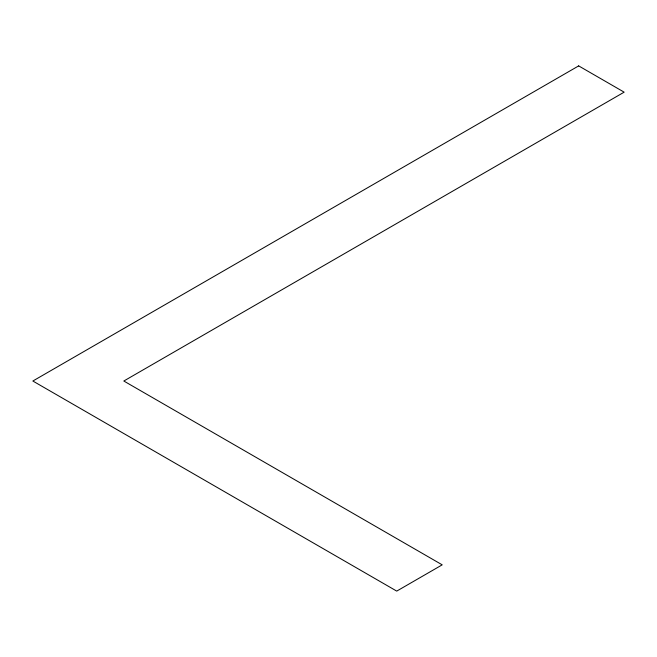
<?xml version="1.0" encoding="UTF-8"?>
<svg xmlns="http://www.w3.org/2000/svg" width="657" height="657" viewBox="0 0 657 657"><rect width="100%" height="100%" fill="white"/><g stroke="black" fill="none" stroke-linecap="round" stroke-linejoin="round"><path stroke-width="0.99" d="M578.669 65.897L32.85 381.019L396.729 591.103L442.21 564.839L123.82 381.019L624.15 92.161L578.669 65.897"/></g></svg>
